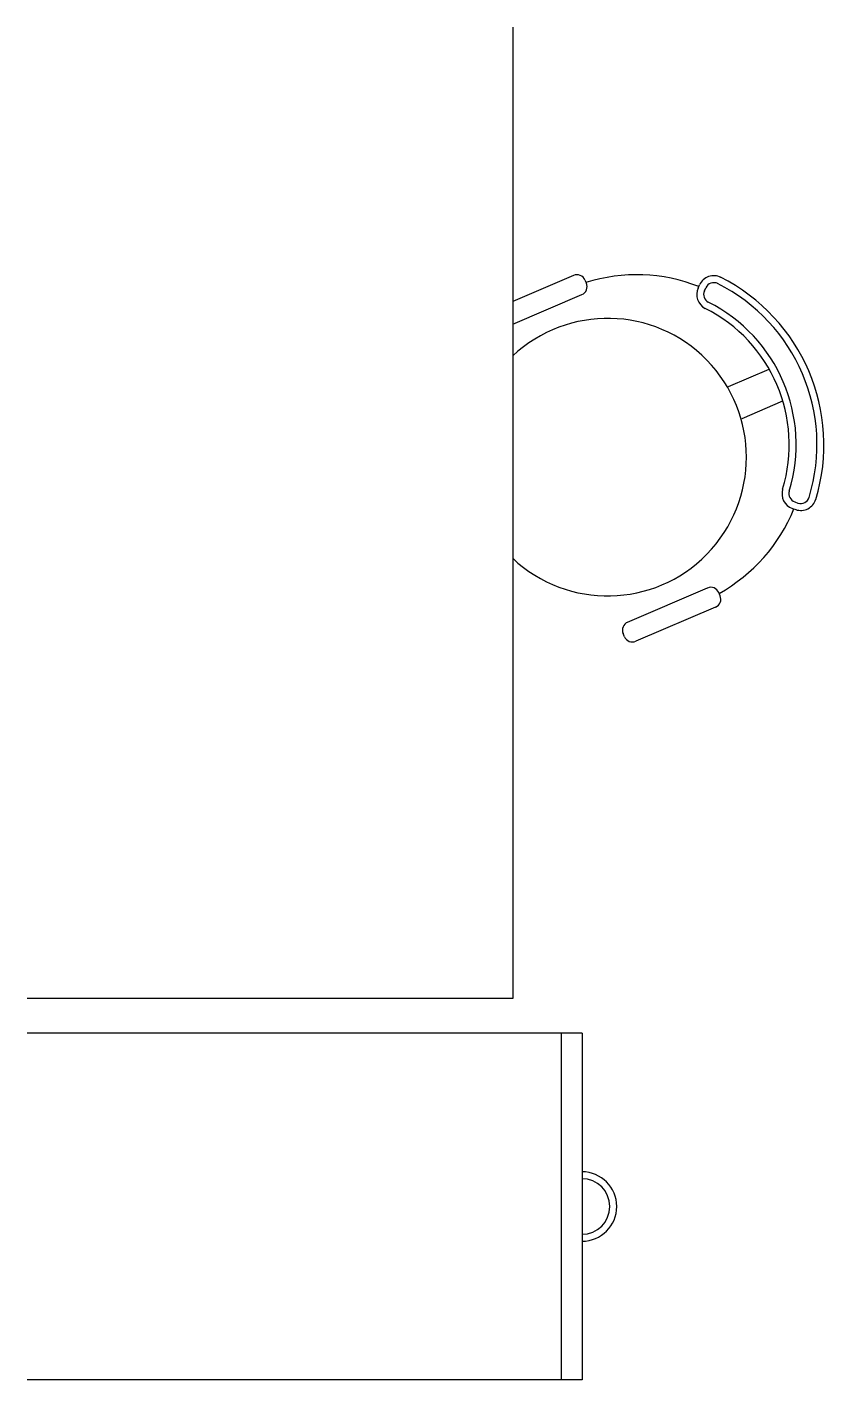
# Model space of a CAD drawing. Header units: millimetres. Extents: x 908 to 1022, y 1781 to 1976.
import ezdxf

# ---------------------------------------------------------------- set-up
doc = ezdxf.new("R2010")
doc.units = ezdxf.units.MM

msp = doc.modelspace()

# ---------------------------------------------------------------- linework, layer by layer
for p, q in [((977.58, 1975.83), (977.58, 1835.83)), ((986.36, 1940.02), (977.58, 1936.27)), ((988, 1939.37), (988.2, 1938.91)), ((1004.3, 1938.21), (1004.51, 1938.67)), ((977.58, 1933), (987.54, 1937.27)), ((1005.21, 1937.8), (1005.42, 1938.26)), ((1008.67, 1924.01), (1014.55, 1926.53)), ((1008.67, 1924.01), (1014.55, 1926.53)), ((1010.64, 1919.42), (1016.52, 1921.94)), ((1018.23, 1907.4), (1018.7, 1907.23)), ((1017.9, 1906.46), (1018.37, 1906.29)), ((994.15, 1890.06), (1005.65, 1894.98)), ((1007.48, 1893.86), (1007.29, 1894.32)), ((1006.83, 1892.22), (995.34, 1887.3)), ((993.69, 1887.96), (993.5, 1888.42)), ((977.58, 1835.83), (907.58, 1835.83)), ((987.58, 1830.83), (907.58, 1830.83)), ((984.58, 1830.83), (984.58, 1780.83)), ((987.58, 1830.83), (987.58, 1780.83)), ((987.58, 1780.83), (907.58, 1780.83))]:
    msp.add_line(p, q)
for centre, radius, start, end in [((986.85, 1938.87), 1.25, 23.1805, 113.1805), ((987.05, 1938.41), 1.25, 293.1805, 23.1805), ((995.44, 1915.63), 24.5, 68.5554, 107.3238), ((1006.56, 1937.74), 2.25, 62.8352, 155.7301), ((1006.56, 1937.74), 1.25, 62.8352, 155.7301), ((995.44, 1915.63), 26, 343.0009, 63.3601), ((995.44, 1915.63), 27, 343.0009, 63.3601), ((1006.35, 1937.29), 2.25, 155.7301, 242.7754), ((1006.35, 1937.29), 1.25, 155.7301, 242.7754), ((995.44, 1915.63), 22, 343.0678, 63.2932), ((995.44, 1915.63), 23, 343.0678, 63.2932), ((991.27, 1913.84), 20, 226.8172, 133.1828), ((1018.64, 1908.58), 2.25, 163.5856, 250.6309), ((1018.64, 1908.58), 1.25, 163.5856, 250.6309), ((1019.12, 1908.41), 2.25, 250.6309, 343.5258), ((1019.12, 1908.41), 1.25, 250.6309, 343.5258), ((995.44, 1915.63), 24.5, 299.0372, 337.8056), ((1006.14, 1893.83), 1.25, 23.1805, 113.1805), ((1006.33, 1893.37), 1.25, 293.1805, 23.1805), ((994.65, 1888.91), 1.25, 113.1805, 203.1805), ((994.84, 1888.45), 1.25, 203.1805, 293.1805), ((987.58, 1805.83), 5, 270, 90), ((987.58, 1805.83), 4, 270, 90)]:
    msp.add_arc(centre, radius, start, end)

doc.saveas('drawing.dxf')
